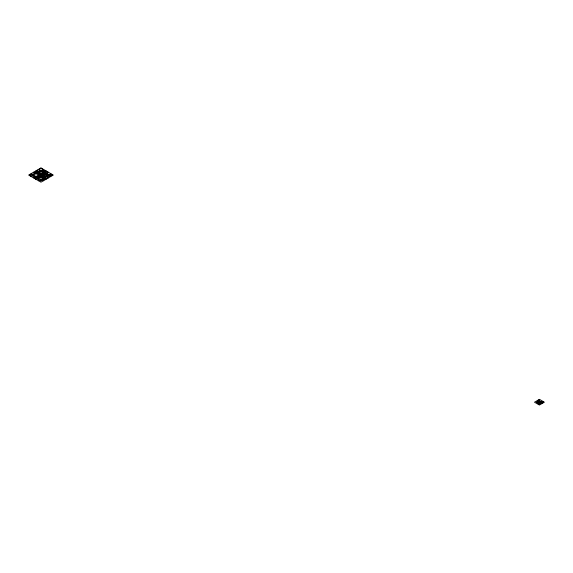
<?xml version="1.0" encoding="UTF-8"?>
<svg xmlns="http://www.w3.org/2000/svg" width="573" height="573" viewBox="0 0 573 573"><rect width="100%" height="100%" fill="white"/><g stroke="black" fill="none" stroke-linecap="round" stroke-linejoin="round"><path stroke-width="0.86" d="M31.114 176.491L43.426 169.379M33.578 177.909L45.89 170.797M36.042 179.335L48.354 172.222M38.506 180.753L50.818 173.648M538.899 400.269C541.686 400.069 536.93 400.133 539.702 399.768M538.727 400.362C536.872 400.52 539.816 400.384 538.384 400.778M537.431 401.444L537.882 401.186M538.068 401.179L538.513 400.921M539.286 400.713L539.623 400.498M536.851 402.49L538.018 401.809M538.176 401.694L538.534 401.487M538.935 401.351C541.456 401.157 537.223 401.286 539.666 400.928M538.835 402.146C541.65 401.945 536.994 401.995 539.659 401.673M539.952 401.508L540.31 401.308M538.14 403.12C540.654 402.934 536.407 403.091 538.871 402.697M541.234 401.351L540.253 402.045L540.711 401.831M540.332 402.124L540.797 401.874M537.882 403.7L538.527 403.392M538.964 403.514L539.386 403.242M539.544 403.113L540.719 402.432M541.363 402.618L542.538 401.938M538.785 404.266C541.714 404.037 536.815 404.201 539.623 403.779M541.234 403.435C543.756 403.234 539.501 403.378 541.965 403.012M543.132 402.325L543.584 402.067M38.506 169.379L50.818 176.491M36.042 170.797L48.354 177.909M33.578 172.222L45.89 179.335M31.114 173.648L43.426 180.753M45.453 173.261L46.442 173.29L45.46 173.218A0.981 0.566 0 0 0 44.035 172.717A0.981 0.566 0 0 0 43.935 173.691A0.981 0.566 0 0 0 45.453 173.254M42.423 172.867L43.569 172.896L42.431 172.838M37.954 177.014C39.315 178.461 39.752 175.675 37.961 176.985M42.295 173.583C43.713 174.944 43.813 172.315 42.302 173.562M36.651 172.222L37.703 172.258L36.651 172.222M39.952 180.552C41.371 182.013 41.657 179.184 39.952 180.552M42.545 169.866C44.221 171.291 43.928 168.505 42.567 169.809M40.97 167.953L28.65 175.066L40.97 182.178L53.282 175.066L40.97 167.953M539.422 399.352L534.494 402.203L539.422 405.047L544.35 402.203L539.422 399.352M43.713 179.507A1.511 0.874 0 0 0 46.055 178.833A1.511 0.874 0 0 0 43.877 177.995A1.511 0.874 0 0 0 43.713 179.507M38.935 179.936A2.629 1.518 0 0 0 43.011 178.769A2.629 1.518 0 0 0 39.229 177.315A2.629 1.518 0 0 0 38.935 179.936M35.232 173.082A1.003 0.58 0 0 0 36.758 172.595A1.003 0.58 0 0 0 35.261 172.079A1.003 0.58 0 0 0 35.232 173.082M34.208 176.914A3.495 2.02 0 0 0 39.501 175.216A3.495 2.02 0 0 0 34.301 173.418A3.495 2.02 0 0 0 34.208 176.914M39.952 174.987A1.64 0.945 0 0 0 42.488 174.242A1.64 0.945 0 0 0 40.103 173.347A1.64 0.945 0 0 0 39.952 174.987M38.019 172.401A0.795 0.458 0 0 0 39.236 172.029A0.795 0.458 0 0 0 38.069 171.606A0.795 0.458 0 0 0 38.019 172.401M38.04 171.442A1.433 0.831 0 0 0 40.217 170.747A1.433 0.831 0 0 0 38.09 170.002A1.433 0.831 0 0 0 38.04 171.442M40.139 177.036A1.755 1.017 0 0 0 42.789 176.169A1.755 1.017 0 0 0 40.16 175.281A1.755 1.017 0 0 0 40.139 177.036M43.104 177.236A0.988 0.573 0 0 0 44.594 176.749A0.988 0.573 0 0 0 43.125 176.248A0.988 0.573 0 0 0 43.104 177.236M43.161 176.004A2.091 1.203 0 0 0 46.413 175.087A2.091 1.203 0 0 0 43.419 173.92A2.091 1.203 0 0 0 43.161 176.004M45.36 172.853A1.483 0.852 0 0 0 47.638 172.172A1.483 0.852 0 0 0 45.482 171.37A1.483 0.852 0 0 0 45.36 172.853M44.228 171.578A0.716 0.415 0 0 0 45.339 171.248A0.716 0.415 0 0 0 44.293 170.861A0.716 0.415 0 0 0 44.228 171.578M43.19 172.559A0.988 0.573 0 0 0 44.68 172.072A0.988 0.573 0 0 0 43.211 171.571A0.988 0.573 0 0 0 43.19 172.559M42.18 171.485A1.132 0.652 0 0 0 43.949 170.99A1.132 0.652 0 0 0 42.323 170.353A1.132 0.652 0 0 0 42.18 171.485M40.554 171.148A0.731 0.423 0 0 0 41.693 170.833A0.731 0.423 0 0 0 40.647 170.417A0.731 0.423 0 0 0 40.554 171.148M39.988 173.053A1.74 1.003 0 0 0 42.703 172.294A1.74 1.003 0 0 0 40.203 171.32A1.74 1.003 0 0 0 39.988 173.053M39.988 170.21A1.74 1.003 0 0 0 42.703 169.45A1.74 1.003 0 0 0 40.203 168.476A1.74 1.003 0 0 0 39.988 170.21M45.288 178.002A1.676 0.967 0 0 0 47.888 177.258A1.676 0.967 0 0 0 45.468 176.326A1.676 0.967 0 0 0 45.288 178.002M35.54 178.848A1.518 0.874 0 0 0 37.854 178.117A1.518 0.874 0 0 0 35.605 177.329A1.518 0.874 0 0 0 35.54 178.848M47.287 176.448A1.955 1.132 0 0 0 50.317 175.574A1.955 1.132 0 0 0 47.487 174.493A1.955 1.132 0 0 0 47.287 176.448M46.349 174.478A1.039 0.602 0 0 0 47.931 173.991A1.039 0.602 0 0 0 46.406 173.44A1.039 0.602 0 0 0 46.349 174.478M30.548 175.775A1.304 0.752 0 0 0 32.511 175.13A1.304 0.752 0 0 0 30.555 174.471A1.304 0.752 0 0 0 30.548 175.775M38.398 173.676A0.931 0.537 0 0 0 39.816 173.225A0.931 0.537 0 0 0 38.434 172.745A0.931 0.537 0 0 0 38.398 173.676M50.632 175.438A0.996 0.573 0 0 0 52.164 174.973A0.996 0.573 0 0 0 50.696 174.443A0.996 0.573 0 0 0 50.632 175.438M536.951 402.54A0.831 0.48 0 0 0 538.262 402.196A0.831 0.48 0 0 0 537.094 401.709A0.831 0.48 0 0 0 536.951 402.54M539.644 403.156A0.831 0.48 0 0 0 540.955 402.819A0.831 0.48 0 0 0 539.795 402.332A0.831 0.48 0 0 0 539.644 403.156M541.535 402.69A0.831 0.48 0 0 0 542.781 402.275A0.831 0.48 0 0 0 541.535 401.866A0.831 0.48 0 0 0 541.535 402.69"/></g></svg>
